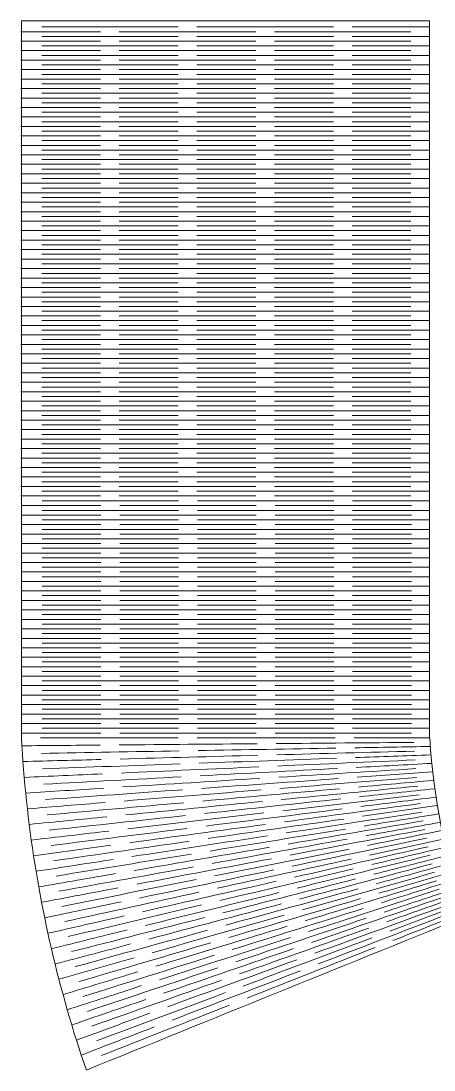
# Model space of a CAD drawing. Header units: inches. Extents: x -13.9 to 20.5, y -8.9 to 4.3.
# Drawn here: x -2.58 to 2.61, y -8.92 to 4.25 of the extents above; entities that cross this region are included whole.
import ezdxf

# ---------------------------------------------------------------- set-up
doc = ezdxf.new("R2010")
doc.units = ezdxf.units.IN
doc.header["$MEASUREMENT"] = 0
doc.layers.add('Layer 1', color=7, linetype='Continuous')

# ---------------------------------------------------------------- blocks, each defined once
blk = doc.blocks.new('block 3')
at = {"layer": 'Layer 1', "lineweight": 0}
for points in [[(-2.57, -4.751), (-2.57, 4.249), (2.55, 4.249), (2.55, -4.751)], [(-2.57, -4.751), (-2.564, -4.85)], [(-2.564, -4.85), (-2.558, -4.949)], [(-2.558, -4.949), (-2.551, -5.048)], [(-2.551, -5.048), (-2.543, -5.147)], [(-2.543, -5.147), (-2.535, -5.246)], [(-2.535, -5.246), (-2.526, -5.345)], [(-2.526, -5.345), (-2.516, -5.443)], [(-2.516, -5.443), (-2.506, -5.542)], [(-2.506, -5.542), (-2.495, -5.641)], [(-2.495, -5.641), (-2.484, -5.739)], [(-2.484, -5.739), (-2.472, -5.837)], [(-2.472, -5.837), (-2.459, -5.936)], [(-2.459, -5.936), (-2.446, -6.034)], [(-2.446, -6.034), (-2.432, -6.132)], [(-2.432, -6.132), (-2.417, -6.23)], [(-2.417, -6.23), (-2.402, -6.328)], [(-2.402, -6.328), (-2.386, -6.425)], [(-2.386, -6.425), (-2.37, -6.523)], [(-2.37, -6.523), (-2.353, -6.621)], [(-2.353, -6.621), (-2.335, -6.718)], [(-2.335, -6.718), (-2.317, -6.815)], [(-2.317, -6.815), (-2.298, -6.913)], [(-2.298, -6.913), (-2.278, -7.01)], [(-2.278, -7.01), (-2.258, -7.107)], [(-2.258, -7.107), (-2.237, -7.203)], [(-2.237, -7.203), (-2.216, -7.3)], [(-2.216, -7.3), (-2.194, -7.397)], [(-2.194, -7.397), (-2.171, -7.493)], [(-2.171, -7.493), (-2.148, -7.589)], [(-2.148, -7.589), (-2.124, -7.686)], [(-2.124, -7.686), (-2.099, -7.781)], [(-2.099, -7.781), (-2.074, -7.877)], [(-2.074, -7.877), (-2.048, -7.973)], [(-2.048, -7.973), (-2.022, -8.069)], [(-2.022, -8.069), (-1.995, -8.164)], [(-1.995, -8.164), (-1.968, -8.259)], [(-1.968, -8.259), (-1.939, -8.354)], [(-1.939, -8.354), (-1.926, -8.399)], [(-1.926, -8.399), (-1.911, -8.449)], [(-1.911, -8.449), (-1.881, -8.544)], [(-1.881, -8.544), (-1.851, -8.638)], [(-1.851, -8.638), (-1.82, -8.733)], [(-1.82, -8.733), (-1.789, -8.827)], [(-1.789, -8.827), (-1.755, -8.92)]]:
    blk.add_lwpolyline(points, dxfattribs=at)
for points in [[(-2.564, -4.85), (-2.236, -4.847), (-1.909, -4.844), (-1.581, -4.841)], [(-2.331, -4.751), (-1.755, -4.751), (-1.179, -4.751), (-0.602, -4.751)], [(-1.342, -4.839), (-0.766, -4.834), (-0.19, -4.829), (0.386, -4.824)], [(-0.364, -4.751), (0.213, -4.751), (0.789, -4.751), (1.366, -4.751)], [(0.625, -4.822), (1.201, -4.817), (1.777, -4.812), (2.353, -4.807)], [(1.604, -4.752), (1.92, -4.752), (2.236, -4.752), (2.552, -4.752)], [(1.612, -4.875), (1.927, -4.87), (2.243, -4.864), (2.559, -4.858)], [(2.991, -6.997), (2.748, -6.266), (2.603, -5.52), (2.554, -4.752)], [(-2.32, -4.945), (-1.744, -4.935), (-1.168, -4.924), (-0.592, -4.914)], [(-1.33, -5.016), (-0.755, -5), (-0.18, -4.985), (0.396, -4.969)], [(-0.354, -4.91), (0.222, -4.9), (0.798, -4.889), (1.374, -4.879)], [(0.634, -4.963), (1.21, -4.948), (1.785, -4.932), (2.36, -4.917)], [(1.621, -4.998), (1.936, -4.987), (2.251, -4.976), (2.566, -4.965)], [(-2.551, -5.048), (-2.223, -5.039), (-1.896, -5.031), (-1.569, -5.022)], [(-2.305, -5.139), (-1.73, -5.118), (-1.155, -5.098), (-0.58, -5.077)], [(-1.316, -5.192), (-0.742, -5.166), (-0.167, -5.14), (0.408, -5.115)], [(-0.342, -5.069), (0.233, -5.048), (0.808, -5.027), (1.383, -5.007)], [(-0.328, -5.227), (0.246, -5.196), (0.82, -5.165), (1.394, -5.135)], [(0.646, -5.104), (1.22, -5.078), (1.795, -5.053), (2.369, -5.027)], [(1.632, -5.122), (1.946, -5.105), (2.261, -5.088), (2.576, -5.071)], [(-2.535, -5.246), (-2.208, -5.231), (-1.881, -5.217), (-1.554, -5.202)], [(-2.288, -5.332), (-1.714, -5.301), (-1.14, -5.27), (-0.566, -5.24)], [(-1.3, -5.367), (-0.726, -5.331), (-0.153, -5.295), (0.421, -5.259)], [(-0.312, -5.385), (0.261, -5.344), (0.834, -5.303), (1.407, -5.262)], [(0.659, -5.245), (1.232, -5.209), (1.806, -5.173), (2.38, -5.137)], [(0.674, -5.385), (1.246, -5.339), (1.819, -5.293), (2.391, -5.247)], [(1.644, -5.245), (1.958, -5.222), (2.272, -5.2), (2.586, -5.177)], [(-2.516, -5.443), (-2.19, -5.423), (-1.864, -5.403), (-1.537, -5.382)], [(-0.295, -5.543), (0.277, -5.491), (0.849, -5.44), (1.421, -5.389)], [(0.69, -5.525), (1.262, -5.469), (1.833, -5.413), (2.404, -5.356)], [(1.658, -5.368), (1.971, -5.34), (2.285, -5.312), (2.598, -5.283)], [(1.673, -5.49), (1.986, -5.457), (2.299, -5.423), (2.612, -5.389)], [(-2.269, -5.525), (-1.696, -5.484), (-1.123, -5.443), (-0.55, -5.402)], [(-1.281, -5.543), (-0.709, -5.496), (-0.136, -5.45), (0.437, -5.404)], [(-0.275, -5.7), (0.296, -5.639), (0.867, -5.577), (1.437, -5.516)], [(0.709, -5.665), (1.279, -5.599), (1.849, -5.532), (2.419, -5.466)], [(1.69, -5.613), (2.002, -5.574), (2.314, -5.534), (2.626, -5.495)], [(-2.495, -5.641), (-2.17, -5.614), (-1.844, -5.588), (-1.518, -5.562)], [(-2.247, -5.718), (-1.675, -5.666), (-1.103, -5.615), (-0.531, -5.564)], [(-1.26, -5.718), (-0.689, -5.661), (-0.118, -5.605), (0.454, -5.549)], [(-0.253, -5.857), (0.316, -5.786), (0.886, -5.714), (1.455, -5.642)], [(0.729, -5.805), (1.298, -5.728), (1.866, -5.651), (2.435, -5.575)], [(1.709, -5.735), (2.02, -5.69), (2.331, -5.645), (2.642, -5.6)], [(-2.472, -5.837), (-2.147, -5.805), (-1.822, -5.773), (-1.497, -5.741)], [(-2.223, -5.91), (-1.652, -5.849), (-1.082, -5.787), (-0.511, -5.726)], [(-1.237, -5.893), (-0.667, -5.826), (-0.097, -5.759), (0.473, -5.693)], [(-0.229, -6.014), (0.339, -5.932), (0.906, -5.851), (1.474, -5.769)], [(0.751, -5.944), (1.318, -5.857), (1.885, -5.77), (2.452, -5.684)], [(0.775, -6.083), (1.34, -5.986), (1.905, -5.889), (2.471, -5.792)], [(1.729, -5.857), (2.039, -5.806), (2.35, -5.756), (2.66, -5.706)], [(-2.446, -6.034), (-2.121, -5.996), (-1.797, -5.958), (-1.473, -5.92)], [(-2.196, -6.102), (-1.627, -6.03), (-1.058, -5.959), (-0.489, -5.887)], [(-1.212, -6.067), (-0.643, -5.99), (-0.075, -5.913), (0.494, -5.837)], [(-0.203, -6.171), (0.363, -6.079), (0.929, -5.987), (1.495, -5.895)], [(0.801, -6.222), (1.364, -6.115), (1.927, -6.008), (2.491, -5.901)], [(1.751, -5.979), (2.06, -5.923), (2.369, -5.867), (2.678, -5.811)], [(1.774, -6.1), (2.082, -6.038), (2.39, -5.977), (2.699, -5.915)], [(-2.167, -6.294), (-1.6, -6.212), (-1.032, -6.13), (-0.464, -6.048)], [(-1.184, -6.241), (-0.617, -6.154), (-0.05, -6.067), (0.517, -5.98)], [(-0.175, -6.327), (0.389, -6.225), (0.953, -6.123), (1.517, -6.021)], [(0.828, -6.361), (1.39, -6.243), (1.951, -6.126), (2.512, -6.009)], [(1.799, -6.221), (2.106, -6.154), (2.413, -6.087), (2.72, -6.02)], [(-2.417, -6.23), (-2.094, -6.186), (-1.77, -6.142), (-1.447, -6.099)], [(-1.154, -6.415), (-0.589, -6.318), (-0.024, -6.221), (0.541, -6.124)], [(-0.146, -6.483), (0.417, -6.371), (0.979, -6.259), (1.541, -6.146)], [(0.858, -6.499), (1.417, -6.371), (1.976, -6.244), (2.535, -6.117)], [(1.825, -6.342), (2.131, -6.269), (2.437, -6.197), (2.743, -6.124)], [(-2.386, -6.425), (-2.064, -6.376), (-1.741, -6.327), (-1.419, -6.277)], [(-2.136, -6.485), (-1.57, -6.393), (-1.004, -6.301), (-0.438, -6.209)], [(-1.122, -6.588), (-0.559, -6.481), (0.004, -6.374), (0.568, -6.267)], [(-0.114, -6.638), (0.447, -6.516), (1.007, -6.394), (1.567, -6.272)], [(0.889, -6.636), (1.445, -6.499), (2.002, -6.362), (2.559, -6.224)], [(1.853, -6.462), (2.158, -6.384), (2.462, -6.306), (2.767, -6.228)], [(-2.102, -6.676), (-1.537, -6.574), (-0.973, -6.472), (-0.409, -6.369)], [(-1.088, -6.761), (-0.527, -6.644), (0.035, -6.526), (0.596, -6.409)], [(-0.08, -6.793), (0.478, -6.661), (1.036, -6.529), (1.594, -6.396)], [(0.921, -6.774), (1.476, -6.626), (2.03, -6.479), (2.585, -6.331)], [(0.956, -6.91), (1.508, -6.753), (2.06, -6.596), (2.612, -6.438)], [(1.883, -6.582), (2.186, -6.498), (2.489, -6.415), (2.792, -6.331)], [(1.914, -6.702), (2.215, -6.613), (2.517, -6.524), (2.819, -6.435)], [(-2.353, -6.621), (-2.031, -6.565), (-1.71, -6.51), (-1.388, -6.455)], [(-2.065, -6.866), (-1.503, -6.754), (-0.941, -6.642), (-0.378, -6.529)], [(-1.051, -6.933), (-0.492, -6.806), (0.067, -6.679), (0.626, -6.551)], [(-0.044, -6.948), (0.512, -6.806), (1.067, -6.663), (1.623, -6.521)], [(0.992, -7.047), (1.541, -6.88), (2.091, -6.712), (2.64, -6.545)], [(1.946, -6.821), (2.246, -6.727), (2.547, -6.632), (2.847, -6.538)], [(-2.317, -6.815), (-1.996, -6.754), (-1.676, -6.693), (-1.355, -6.633)], [(-2.026, -7.056), (-1.466, -6.934), (-0.906, -6.811), (-0.346, -6.689)], [(-1.013, -7.105), (-0.456, -6.968), (0.101, -6.831), (0.658, -6.693)], [(-0.006, -7.102), (0.547, -6.95), (1.1, -6.797), (1.654, -6.645)], [(1.03, -7.183), (1.577, -7.006), (2.123, -6.828), (2.67, -6.651)], [(1.98, -6.94), (2.279, -6.84), (2.578, -6.74), (2.876, -6.64)], [(-2.278, -7.01), (-1.959, -6.943), (-1.64, -6.876), (-1.32, -6.81)], [(-0.972, -7.277), (-0.417, -7.129), (0.137, -6.982), (0.692, -6.835)], [(0.034, -7.256), (0.584, -7.094), (1.135, -6.931), (1.686, -6.769)], [(1.07, -7.319), (1.613, -7.131), (2.157, -6.944), (2.701, -6.757)], [(2.016, -7.058), (2.313, -6.953), (2.61, -6.848), (2.907, -6.743)], [(2.053, -7.176), (2.348, -7.066), (2.644, -6.955), (2.939, -6.844)], [(-1.985, -7.245), (-1.427, -7.113), (-0.869, -6.981), (-0.311, -6.848)], [(-0.929, -7.448), (-0.377, -7.29), (0.175, -7.133), (0.727, -6.976)], [(0.075, -7.409), (0.623, -7.237), (1.171, -7.065), (1.719, -6.892)], [(1.111, -7.454), (1.652, -7.257), (2.193, -7.06), (2.733, -6.863)], [(1.155, -7.588), (1.692, -7.381), (2.23, -7.175), (2.767, -6.968)], [(2.092, -7.294), (2.385, -7.178), (2.679, -7.062), (2.972, -6.946)], [(-2.237, -7.203), (-1.919, -7.131), (-1.601, -7.059), (-1.283, -6.986)], [(-1.941, -7.434), (-1.385, -7.292), (-0.83, -7.149), (-0.274, -7.007)], [(-1.755, -8.92), (-0.176, -8.28), (1.404, -7.64), (2.983, -6.999)], [(0.119, -7.562), (0.664, -7.38), (1.209, -7.197), (1.755, -7.015)], [(-2.194, -7.397), (-1.877, -7.319), (-1.56, -7.24), (-1.243, -7.162)], [(-1.895, -7.622), (-1.342, -7.47), (-0.788, -7.318), (-0.235, -7.165)], [(-0.883, -7.618), (-0.334, -7.451), (0.215, -7.284), (0.765, -7.116)], [(0.165, -7.714), (0.707, -7.522), (1.249, -7.33), (1.791, -7.138)], [(-2.148, -7.589), (-1.832, -7.506), (-1.517, -7.422), (-1.201, -7.338)], [(-1.846, -7.81), (-1.296, -7.648), (-0.745, -7.486), (-0.194, -7.323)], [(-0.836, -7.788), (-0.289, -7.611), (0.257, -7.434), (0.804, -7.256)], [(0.213, -7.866), (0.752, -7.664), (1.291, -7.462), (1.83, -7.26)], [(-1.795, -7.997), (-1.247, -7.825), (-0.699, -7.653), (-0.151, -7.48)], [(-0.786, -7.957), (-0.243, -7.77), (0.301, -7.583), (0.845, -7.396)], [(0.262, -8.017), (0.798, -7.805), (1.334, -7.593), (1.87, -7.382)], [(-2.099, -7.781), (-1.785, -7.692), (-1.471, -7.602), (-1.157, -7.513)], [(-1.742, -8.184), (-1.197, -8.002), (-0.652, -7.819), (-0.107, -7.637)], [(-0.734, -8.126), (-0.194, -7.929), (0.347, -7.732), (0.887, -7.535)], [(-2.048, -7.973), (-1.736, -7.878), (-1.423, -7.783), (-1.111, -7.687)], [(-0.68, -8.294), (-0.143, -8.087), (0.395, -7.881), (0.932, -7.674)], [(-1.995, -8.164), (-1.684, -8.063), (-1.373, -7.962), (-1.062, -7.861)], [(-1.686, -8.37), (-1.144, -8.178), (-0.602, -7.986), (-0.06, -7.793)], [(-1.628, -8.555), (-1.089, -8.353), (-0.55, -8.151), (-0.011, -7.949)], [(-1.939, -8.354), (-1.63, -8.248), (-1.321, -8.141), (-1.011, -8.035)], [(-1.567, -8.739), (-1.031, -8.528), (-0.496, -8.316), (0.04, -8.104)], [(-1.881, -8.544), (-1.573, -8.432), (-1.266, -8.32), (-0.958, -8.208)], [(-1.82, -8.733), (-1.514, -8.615), (-1.209, -8.497), (-0.903, -8.38)]]:
    blk.add_open_spline(points, degree=3, dxfattribs=at)
blk = doc.blocks.new('block 5')
at = {"layer": 'Layer 1', "lineweight": 0}
for points in [[(-2.57, -1.835), (-1.572, -1.835)], [(-2.31, -1.776), (-0.599, -1.776)], [(-1.336, -1.835), (0.375, -1.835)], [(-0.362, -1.776), (1.349, -1.776)], [(0.612, -1.835), (2.323, -1.835)], [(1.585, -1.776), (2.551, -1.776)], [(-2.57, -1.954), (-1.572, -1.954)], [(-2.31, -1.895), (-0.599, -1.895)], [(-1.336, -1.954), (0.375, -1.954)], [(-0.362, -1.895), (1.349, -1.895)], [(0.612, -1.954), (2.323, -1.954)], [(1.585, -1.895), (2.551, -1.895)], [(-2.57, -2.073), (-1.572, -2.073)], [(-2.31, -2.013), (-0.599, -2.013)], [(-1.336, -2.073), (0.375, -2.073)], [(-0.362, -2.013), (1.349, -2.013)], [(0.612, -2.073), (2.323, -2.073)], [(1.585, -2.013), (2.551, -2.013)], [(-2.57, -2.192), (-1.572, -2.192)], [(-2.31, -2.133), (-0.599, -2.133)], [(-1.336, -2.192), (0.375, -2.192)], [(-0.362, -2.133), (1.349, -2.133)], [(0.612, -2.192), (2.323, -2.192)], [(1.585, -2.133), (2.551, -2.133)], [(-2.57, -2.311), (-1.572, -2.311)], [(-2.31, -2.252), (-0.599, -2.252)], [(-1.336, -2.311), (0.375, -2.311)], [(-0.362, -2.252), (1.349, -2.252)], [(0.612, -2.311), (2.323, -2.311)], [(1.585, -2.252), (2.551, -2.252)], [(-2.57, -2.43), (-1.572, -2.43)], [(-2.31, -2.371), (-0.599, -2.371)], [(-2.31, -2.49), (-0.599, -2.49)], [(-1.336, -2.43), (0.375, -2.43)], [(-0.362, -2.371), (1.349, -2.371)], [(-0.362, -2.49), (1.349, -2.49)], [(0.612, -2.43), (2.323, -2.43)], [(1.585, -2.371), (2.551, -2.371)], [(1.585, -2.49), (2.551, -2.49)], [(-2.57, -2.549), (-1.572, -2.549)], [(-2.31, -2.609), (-0.599, -2.609)], [(-1.336, -2.549), (0.375, -2.549)], [(-0.362, -2.609), (1.349, -2.609)], [(0.612, -2.549), (2.323, -2.549)], [(1.585, -2.609), (2.551, -2.609)], [(-2.57, -2.668), (-1.572, -2.668)], [(-2.31, -2.728), (-0.599, -2.728)], [(-1.336, -2.668), (0.375, -2.668)], [(-0.362, -2.728), (1.349, -2.728)], [(0.612, -2.668), (2.323, -2.668)], [(1.585, -2.728), (2.551, -2.728)], [(-2.57, -2.787), (-1.572, -2.787)], [(-2.31, -2.847), (-0.599, -2.847)], [(-1.336, -2.787), (0.375, -2.787)], [(-0.362, -2.847), (1.349, -2.847)], [(0.612, -2.787), (2.323, -2.787)], [(1.585, -2.847), (2.551, -2.847)], [(-2.57, -2.906), (-1.572, -2.906)], [(-2.57, -3.025), (-1.572, -3.025)], [(-2.31, -2.965), (-0.599, -2.965)], [(-1.336, -2.906), (0.375, -2.906)], [(-1.336, -3.025), (0.375, -3.025)], [(-0.362, -2.965), (1.349, -2.965)], [(0.612, -2.906), (2.323, -2.906)], [(0.612, -3.025), (2.323, -3.025)], [(1.585, -2.965), (2.551, -2.965)], [(-2.57, -3.144), (-1.572, -3.144)], [(-2.31, -3.084), (-0.599, -3.084)], [(-1.336, -3.144), (0.375, -3.144)], [(-0.362, -3.084), (1.349, -3.084)], [(0.612, -3.144), (2.323, -3.144)], [(1.585, -3.084), (2.551, -3.084)], [(-2.57, -3.263), (-1.572, -3.263)], [(-2.31, -3.203), (-0.599, -3.203)], [(-1.336, -3.263), (0.375, -3.263)], [(-0.362, -3.203), (1.349, -3.203)], [(0.612, -3.263), (2.323, -3.263)], [(1.585, -3.203), (2.551, -3.203)], [(-2.57, -3.382), (-1.572, -3.382)], [(-2.31, -3.322), (-0.599, -3.322)], [(-1.336, -3.382), (0.375, -3.382)], [(-0.362, -3.322), (1.349, -3.322)], [(0.612, -3.382), (2.323, -3.382)], [(1.585, -3.322), (2.551, -3.322)], [(-2.57, -3.501), (-1.572, -3.501)], [(-2.31, -3.441), (-0.599, -3.441)], [(-1.336, -3.501), (0.375, -3.501)], [(-0.362, -3.441), (1.349, -3.441)], [(0.612, -3.501), (2.323, -3.501)], [(1.585, -3.441), (2.551, -3.441)], [(-2.57, -3.62), (-1.572, -3.62)], [(-2.31, -3.56), (-0.599, -3.56)], [(-2.31, -3.679), (-0.599, -3.679)], [(-1.336, -3.62), (0.375, -3.62)], [(-0.362, -3.56), (1.349, -3.56)], [(-0.362, -3.679), (1.349, -3.679)], [(0.612, -3.62), (2.323, -3.62)], [(1.585, -3.56), (2.551, -3.56)], [(1.585, -3.679), (2.551, -3.679)], [(-2.57, -3.738), (-1.572, -3.738)], [(-2.31, -3.798), (-0.599, -3.798)], [(-1.336, -3.738), (0.375, -3.738)], [(-0.362, -3.798), (1.349, -3.798)], [(0.612, -3.738), (2.323, -3.738)], [(1.585, -3.798), (2.551, -3.798)], [(-2.57, -3.857), (-1.572, -3.857)], [(-2.31, -3.917), (-0.599, -3.917)], [(-1.336, -3.857), (0.375, -3.857)], [(-0.362, -3.917), (1.349, -3.917)], [(0.612, -3.857), (2.323, -3.857)], [(1.585, -3.917), (2.551, -3.917)], [(-2.57, -3.976), (-1.572, -3.976)], [(-2.31, -4.036), (-0.599, -4.036)], [(-1.336, -3.976), (0.375, -3.976)], [(-0.362, -4.036), (1.349, -4.036)], [(0.612, -3.976), (2.323, -3.976)], [(1.585, -4.036), (2.551, -4.036)], [(-2.57, -4.095), (-1.572, -4.095)], [(-2.57, -4.214), (-1.572, -4.214)], [(-2.31, -4.155), (-0.599, -4.155)], [(-1.336, -4.095), (0.375, -4.095)], [(-1.336, -4.214), (0.375, -4.214)], [(-0.362, -4.155), (1.349, -4.155)], [(0.612, -4.095), (2.323, -4.095)], [(0.612, -4.214), (2.323, -4.214)], [(1.585, -4.155), (2.551, -4.155)], [(-2.57, -4.333), (-1.572, -4.333)], [(-2.31, -4.274), (-0.599, -4.274)], [(-1.336, -4.333), (0.375, -4.333)], [(-0.362, -4.274), (1.349, -4.274)], [(0.612, -4.333), (2.323, -4.333)], [(1.585, -4.274), (2.551, -4.274)], [(-2.57, -4.452), (-1.572, -4.452)], [(-2.31, -4.392), (-0.599, -4.392)], [(-1.336, -4.452), (0.375, -4.452)], [(-0.362, -4.392), (1.349, -4.392)], [(0.612, -4.452), (2.323, -4.452)], [(1.585, -4.392), (2.551, -4.392)], [(-2.57, -4.571), (-1.572, -4.571)], [(-2.31, -4.511), (-0.599, -4.511)], [(-1.336, -4.571), (0.375, -4.571)], [(-0.362, -4.511), (1.349, -4.511)], [(0.612, -4.571), (2.323, -4.571)], [(1.585, -4.511), (2.551, -4.511)], [(-2.57, -4.69), (-1.572, -4.69)], [(-2.31, -4.63), (-0.599, -4.63)], [(-1.336, -4.69), (0.375, -4.69)], [(-0.362, -4.63), (1.349, -4.63)], [(0.612, -4.69), (2.323, -4.69)], [(1.585, -4.63), (2.551, -4.63)]]:
    blk.add_lwpolyline(points, dxfattribs=at)
blk = doc.blocks.new('block 4')
at = {"layer": 'Layer 1', "lineweight": 0}
for points in [[(-2.576, 4.114), (-1.578, 4.114)], [(-2.315, 4.174), (-0.604, 4.174)], [(-1.342, 4.114), (0.37, 4.114)], [(-0.368, 4.174), (1.344, 4.174)], [(0.606, 4.114), (2.318, 4.114)], [(1.58, 4.174), (2.545, 4.174)], [(-2.576, 3.995), (-1.578, 3.995)], [(-2.315, 4.055), (-0.604, 4.055)], [(-1.342, 3.995), (0.37, 3.995)], [(-0.368, 4.055), (1.344, 4.055)], [(0.606, 3.995), (2.318, 3.995)], [(1.58, 4.055), (2.545, 4.055)], [(-2.576, 3.877), (-1.578, 3.877)], [(-2.315, 3.936), (-0.604, 3.936)], [(-1.342, 3.877), (0.37, 3.877)], [(-0.368, 3.936), (1.344, 3.936)], [(0.606, 3.877), (2.318, 3.877)], [(1.58, 3.936), (2.545, 3.936)], [(-2.576, 3.758), (-1.578, 3.758)], [(-2.315, 3.817), (-0.604, 3.817)], [(-2.315, 3.698), (-0.604, 3.698)], [(-1.342, 3.758), (0.37, 3.758)], [(-0.368, 3.817), (1.344, 3.817)], [(-0.368, 3.698), (1.344, 3.698)], [(0.606, 3.758), (2.318, 3.758)], [(1.58, 3.817), (2.545, 3.817)], [(1.58, 3.698), (2.545, 3.698)], [(-2.576, 3.639), (-1.578, 3.639)], [(-2.315, 3.579), (-0.604, 3.579)], [(-1.342, 3.639), (0.37, 3.639)], [(-0.368, 3.579), (1.344, 3.579)], [(0.606, 3.639), (2.318, 3.639)], [(1.58, 3.579), (2.545, 3.579)], [(-2.576, 3.52), (-1.578, 3.52)], [(-2.315, 3.46), (-0.604, 3.46)], [(-1.342, 3.52), (0.37, 3.52)], [(-0.368, 3.46), (1.344, 3.46)], [(0.606, 3.52), (2.318, 3.52)], [(1.58, 3.46), (2.545, 3.46)], [(-2.576, 3.401), (-1.578, 3.401)], [(-2.315, 3.341), (-0.604, 3.341)], [(-1.342, 3.401), (0.37, 3.401)], [(-0.368, 3.341), (1.344, 3.341)], [(0.606, 3.401), (2.318, 3.401)], [(1.58, 3.341), (2.545, 3.341)], [(-2.576, 3.282), (-1.578, 3.282)], [(-2.576, 3.163), (-1.578, 3.163)], [(-2.315, 3.222), (-0.604, 3.222)], [(-1.342, 3.282), (0.37, 3.282)], [(-1.342, 3.163), (0.37, 3.163)], [(-0.368, 3.222), (1.344, 3.222)], [(0.606, 3.282), (2.318, 3.282)], [(0.606, 3.163), (2.318, 3.163)], [(1.58, 3.222), (2.545, 3.222)], [(-2.576, 3.044), (-1.578, 3.044)], [(-2.315, 3.104), (-0.604, 3.104)], [(-1.342, 3.044), (0.37, 3.044)], [(-0.368, 3.104), (1.344, 3.104)], [(0.606, 3.044), (2.318, 3.044)], [(1.58, 3.104), (2.545, 3.104)], [(-2.576, 2.925), (-1.578, 2.925)], [(-2.315, 2.985), (-0.604, 2.985)], [(-1.342, 2.925), (0.37, 2.925)], [(-0.368, 2.985), (1.344, 2.985)], [(0.606, 2.925), (2.318, 2.925)], [(1.58, 2.985), (2.545, 2.985)], [(-2.576, 2.806), (-1.578, 2.806)], [(-2.315, 2.866), (-0.604, 2.866)], [(-1.342, 2.806), (0.37, 2.806)], [(-0.368, 2.866), (1.344, 2.866)], [(0.606, 2.806), (2.318, 2.806)], [(1.58, 2.866), (2.545, 2.866)], [(-2.576, 2.687), (-1.578, 2.687)], [(-2.315, 2.747), (-0.604, 2.747)], [(-1.342, 2.687), (0.37, 2.687)], [(-0.368, 2.747), (1.344, 2.747)], [(0.606, 2.687), (2.318, 2.687)], [(1.58, 2.747), (2.545, 2.747)], [(-2.576, 2.568), (-1.578, 2.568)], [(-2.315, 2.628), (-0.604, 2.628)], [(-2.315, 2.509), (-0.604, 2.509)], [(-1.342, 2.568), (0.37, 2.568)], [(-0.368, 2.628), (1.344, 2.628)], [(-0.368, 2.509), (1.344, 2.509)], [(0.606, 2.568), (2.318, 2.568)], [(1.58, 2.628), (2.545, 2.628)], [(1.58, 2.509), (2.545, 2.509)], [(-2.576, 2.45), (-1.578, 2.45)], [(-2.315, 2.39), (-0.604, 2.39)], [(-1.342, 2.45), (0.37, 2.45)], [(-0.368, 2.39), (1.344, 2.39)], [(0.606, 2.45), (2.318, 2.45)], [(1.58, 2.39), (2.545, 2.39)], [(-2.576, 2.331), (-1.578, 2.331)], [(-2.315, 2.271), (-0.604, 2.271)], [(-1.342, 2.331), (0.37, 2.331)], [(-0.368, 2.271), (1.344, 2.271)], [(0.606, 2.331), (2.318, 2.331)], [(1.58, 2.271), (2.545, 2.271)], [(-2.576, 2.212), (-1.578, 2.212)], [(-2.315, 2.152), (-0.604, 2.152)], [(-1.342, 2.212), (0.37, 2.212)], [(-0.368, 2.152), (1.344, 2.152)], [(0.606, 2.212), (2.318, 2.212)], [(1.58, 2.152), (2.545, 2.152)], [(-2.576, 2.093), (-1.578, 2.093)], [(-2.315, 2.033), (-0.604, 2.033)], [(-1.342, 2.093), (0.37, 2.093)], [(-0.368, 2.033), (1.344, 2.033)], [(0.606, 2.093), (2.318, 2.093)], [(1.58, 2.033), (2.545, 2.033)], [(-2.576, 1.974), (-1.578, 1.974)], [(-2.576, 1.855), (-1.578, 1.855)], [(-2.315, 1.914), (-0.604, 1.914)], [(-1.342, 1.974), (0.37, 1.974)], [(-1.342, 1.855), (0.37, 1.855)], [(-0.368, 1.914), (1.344, 1.914)], [(0.606, 1.974), (2.318, 1.974)], [(0.606, 1.855), (2.318, 1.855)], [(1.58, 1.914), (2.545, 1.914)], [(-2.576, 1.736), (-1.578, 1.736)], [(-2.315, 1.795), (-0.604, 1.795)], [(-1.342, 1.736), (0.37, 1.736)], [(-0.368, 1.795), (1.344, 1.795)], [(0.606, 1.736), (2.318, 1.736)], [(1.58, 1.795), (2.545, 1.795)], [(-2.576, 1.617), (-1.578, 1.617)], [(-2.315, 1.677), (-0.604, 1.677)], [(-1.342, 1.617), (0.37, 1.617)], [(-0.368, 1.677), (1.344, 1.677)], [(0.606, 1.617), (2.318, 1.617)], [(1.58, 1.677), (2.545, 1.677)], [(-2.576, 1.498), (-1.578, 1.498)], [(-2.315, 1.558), (-0.604, 1.558)], [(-1.342, 1.498), (0.37, 1.498)], [(-0.368, 1.558), (1.344, 1.558)], [(0.606, 1.498), (2.318, 1.498)], [(1.58, 1.558), (2.545, 1.558)], [(-2.576, 1.379), (-1.578, 1.379)], [(-2.315, 1.439), (-0.604, 1.439)], [(-2.315, 1.32), (-0.604, 1.32)], [(-1.342, 1.379), (0.37, 1.379)], [(-0.368, 1.439), (1.344, 1.439)], [(-0.368, 1.32), (1.344, 1.32)], [(0.606, 1.379), (2.318, 1.379)], [(1.58, 1.439), (2.545, 1.439)], [(1.58, 1.32), (2.545, 1.32)], [(-2.576, 1.26), (-1.578, 1.26)], [(-2.315, 1.2), (-0.604, 1.2)], [(-1.342, 1.26), (0.37, 1.26)], [(-0.368, 1.2), (1.344, 1.2)], [(0.606, 1.26), (2.318, 1.26)], [(1.58, 1.2), (2.545, 1.2)], [(-2.576, 1.141), (-1.578, 1.141)], [(-2.315, 1.081), (-0.604, 1.081)], [(-1.342, 1.141), (0.37, 1.141)], [(-0.368, 1.081), (1.344, 1.081)], [(0.606, 1.141), (2.318, 1.141)], [(1.58, 1.081), (2.545, 1.081)], [(-2.576, 1.022), (-1.578, 1.022)], [(-2.315, 0.962), (-0.604, 0.962)], [(-1.342, 1.022), (0.37, 1.022)], [(-0.368, 0.962), (1.344, 0.962)], [(0.606, 1.022), (2.318, 1.022)], [(1.58, 0.962), (2.545, 0.962)], [(-2.576, 0.903), (-1.578, 0.903)], [(-2.315, 0.844), (-0.604, 0.844)], [(-1.342, 0.903), (0.37, 0.903)], [(-0.368, 0.844), (1.344, 0.844)], [(0.606, 0.903), (2.318, 0.903)], [(1.58, 0.844), (2.545, 0.844)], [(-2.576, 0.784), (-1.578, 0.784)], [(-2.576, 0.665), (-1.578, 0.665)], [(-2.315, 0.725), (-0.604, 0.725)], [(-1.342, 0.784), (0.37, 0.784)], [(-1.342, 0.665), (0.37, 0.665)], [(-0.368, 0.725), (1.344, 0.725)], [(0.606, 0.784), (2.318, 0.784)], [(0.606, 0.665), (2.318, 0.665)], [(1.58, 0.725), (2.545, 0.725)], [(-2.576, 0.546), (-1.578, 0.546)], [(-2.315, 0.606), (-0.604, 0.606)], [(-1.342, 0.546), (0.37, 0.546)], [(-0.368, 0.606), (1.344, 0.606)], [(0.606, 0.546), (2.318, 0.546)], [(1.58, 0.606), (2.545, 0.606)], [(-2.576, 0.427), (-1.578, 0.427)], [(-2.315, 0.487), (-0.604, 0.487)], [(-1.342, 0.427), (0.37, 0.427)], [(-0.368, 0.487), (1.344, 0.487)], [(0.606, 0.427), (2.318, 0.427)], [(1.58, 0.487), (2.545, 0.487)], [(-2.576, 0.308), (-1.578, 0.308)], [(-2.315, 0.368), (-0.604, 0.368)], [(-1.342, 0.308), (0.37, 0.308)], [(-0.368, 0.368), (1.344, 0.368)], [(0.606, 0.308), (2.318, 0.308)], [(1.58, 0.368), (2.545, 0.368)], [(-2.576, 0.189), (-1.578, 0.189)], [(-2.315, 0.249), (-0.604, 0.249)], [(-1.342, 0.189), (0.37, 0.189)], [(-0.368, 0.249), (1.344, 0.249)], [(0.606, 0.189), (2.318, 0.189)], [(1.58, 0.249), (2.545, 0.249)], [(-2.576, 0.07), (-1.578, 0.07)], [(-2.315, 0.13), (-0.604, 0.13)], [(-2.315, 0.011), (-0.604, 0.011)], [(-1.342, 0.07), (0.37, 0.07)], [(-0.368, 0.13), (1.344, 0.13)], [(-0.368, 0.011), (1.344, 0.011)], [(0.606, 0.07), (2.318, 0.07)], [(1.58, 0.13), (2.545, 0.13)], [(1.58, 0.011), (2.545, 0.011)], [(-2.576, -0.048), (-1.578, -0.048)], [(-2.315, -0.108), (-0.604, -0.108)], [(-1.342, -0.048), (0.37, -0.048)], [(-0.368, -0.108), (1.344, -0.108)], [(0.606, -0.048), (2.318, -0.048)], [(1.58, -0.108), (2.545, -0.108)], [(-2.576, -0.167), (-1.578, -0.167)], [(-2.315, -0.227), (-0.604, -0.227)], [(-1.342, -0.167), (0.37, -0.167)], [(-0.368, -0.227), (1.344, -0.227)], [(0.606, -0.167), (2.318, -0.167)], [(1.58, -0.227), (2.545, -0.227)], [(-2.576, -0.286), (-1.578, -0.286)], [(-2.315, -0.346), (-0.604, -0.346)], [(-1.342, -0.286), (0.37, -0.286)], [(-0.368, -0.346), (1.344, -0.346)], [(0.606, -0.286), (2.318, -0.286)], [(1.58, -0.346), (2.545, -0.346)], [(-2.576, -0.405), (-1.578, -0.405)], [(-2.576, -0.524), (-1.578, -0.524)], [(-2.315, -0.465), (-0.604, -0.465)], [(-1.342, -0.405), (0.37, -0.405)], [(-1.342, -0.524), (0.37, -0.524)], [(-0.368, -0.465), (1.344, -0.465)], [(0.606, -0.405), (2.318, -0.405)], [(0.606, -0.524), (2.318, -0.524)], [(1.58, -0.465), (2.545, -0.465)], [(-2.576, -0.643), (-1.578, -0.643)], [(-2.315, -0.584), (-0.604, -0.584)], [(-1.342, -0.643), (0.37, -0.643)], [(-0.368, -0.584), (1.344, -0.584)], [(0.606, -0.643), (2.318, -0.643)], [(1.58, -0.584), (2.545, -0.584)], [(-2.576, -0.762), (-1.578, -0.762)], [(-2.315, -0.702), (-0.604, -0.702)], [(-1.342, -0.762), (0.37, -0.762)], [(-0.368, -0.702), (1.344, -0.702)], [(0.606, -0.762), (2.318, -0.762)], [(1.58, -0.702), (2.545, -0.702)], [(-2.576, -0.881), (-1.578, -0.881)], [(-2.315, -0.821), (-0.604, -0.821)], [(-1.342, -0.881), (0.37, -0.881)], [(-0.368, -0.821), (1.344, -0.821)], [(0.606, -0.881), (2.318, -0.881)], [(1.58, -0.821), (2.545, -0.821)], [(-2.576, -1), (-1.578, -1)], [(-2.315, -0.94), (-0.604, -0.94)], [(-1.342, -1), (0.37, -1)], [(-0.368, -0.94), (1.344, -0.94)], [(0.606, -1), (2.318, -1)], [(1.58, -0.94), (2.545, -0.94)], [(-2.576, -1.119), (-1.578, -1.119)], [(-2.315, -1.059), (-0.604, -1.059)], [(-2.315, -1.178), (-0.604, -1.178)], [(-1.342, -1.119), (0.37, -1.119)], [(-0.368, -1.059), (1.344, -1.059)], [(-0.368, -1.178), (1.344, -1.178)], [(0.606, -1.119), (2.318, -1.119)], [(1.58, -1.059), (2.545, -1.059)], [(1.58, -1.178), (2.545, -1.178)], [(-2.576, -1.238), (-1.578, -1.238)], [(-2.315, -1.297), (-0.604, -1.297)], [(-1.342, -1.238), (0.37, -1.238)], [(-0.368, -1.297), (1.344, -1.297)], [(0.606, -1.238), (2.318, -1.238)], [(1.58, -1.297), (2.545, -1.297)], [(-2.576, -1.357), (-1.578, -1.357)], [(-2.315, -1.416), (-0.604, -1.416)], [(-1.342, -1.357), (0.37, -1.357)], [(-0.368, -1.416), (1.344, -1.416)], [(0.606, -1.357), (2.318, -1.357)], [(1.58, -1.416), (2.545, -1.416)], [(-2.576, -1.475), (-1.578, -1.475)], [(-2.315, -1.535), (-0.604, -1.535)], [(-1.342, -1.475), (0.37, -1.475)], [(-0.368, -1.535), (1.344, -1.535)], [(0.606, -1.475), (2.318, -1.475)], [(1.58, -1.535), (2.545, -1.535)], [(-2.576, -1.594), (-1.578, -1.594)], [(-2.315, -1.654), (-0.604, -1.654)], [(-1.342, -1.594), (0.37, -1.594)], [(-0.368, -1.654), (1.344, -1.654)], [(0.606, -1.594), (2.318, -1.594)], [(1.58, -1.654), (2.545, -1.654)], [(-2.576, -1.713), (-1.578, -1.713)], [(-1.342, -1.713), (0.37, -1.713)], [(0.606, -1.713), (2.318, -1.713)]]:
    blk.add_lwpolyline(points, dxfattribs=at)
at = {"layer": 'Layer 1'}
blk.add_blockref('block 5', (0, 0), dxfattribs=at)

msp = doc.modelspace()

# ---------------------------------------------------------------- block references
at = {"layer": 'Layer 1'}
for name in ['block 3', 'block 4']:
    msp.add_blockref(name, (0, 0), dxfattribs=at)

doc.saveas('drawing.dxf')
